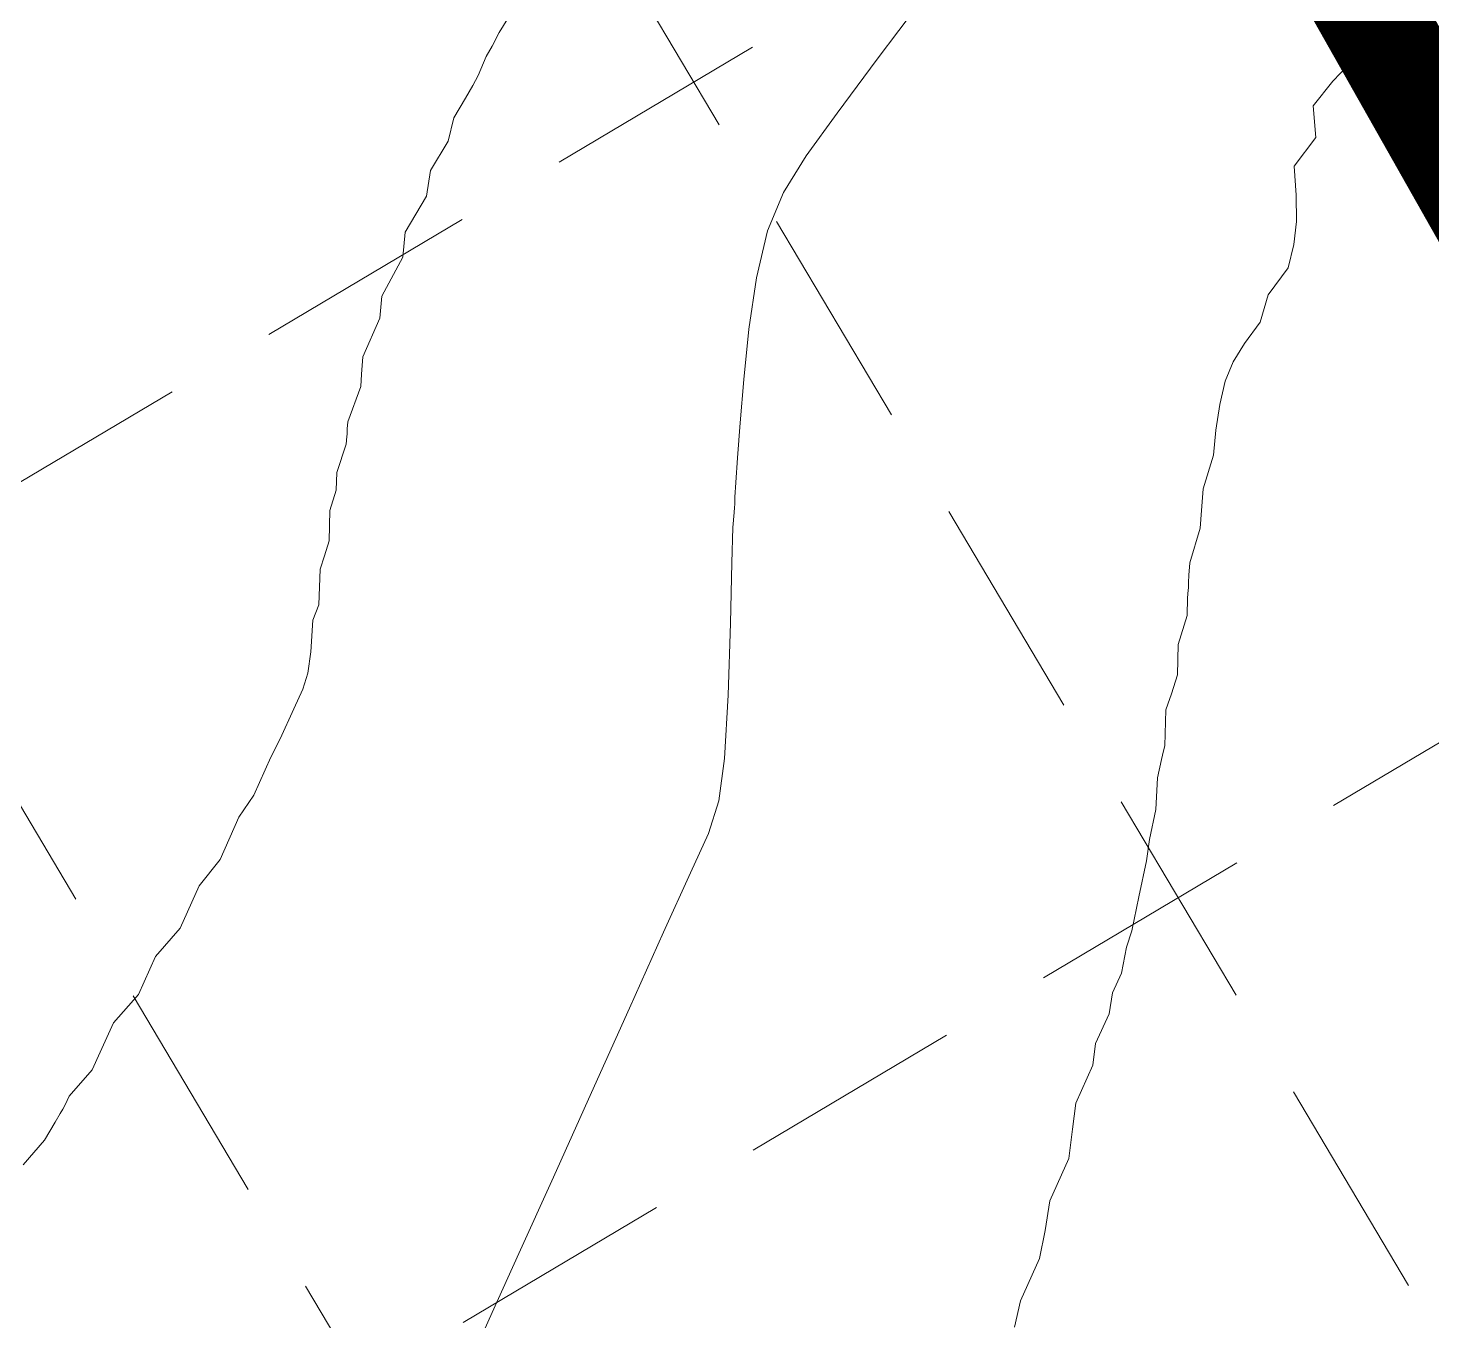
# Model space of a CAD drawing. Header units: inches. Extents: x 2527773 to 2531821, y 6906669 to 6910268.
# Drawn here: x 2529710.5 to 2529789.8, y 6907746.8 to 6907819.8 of the extents above; entities that cross this region are included whole.
import ezdxf

# ---------------------------------------------------------------- set-up
doc = ezdxf.new("R2010")
doc.units = ezdxf.units.IN
doc.header["$MEASUREMENT"] = 0
for name, pattern in [('DASHED', [0.2286, 0.1524, -0.0762]), ('DGN Style 2', [85.538802, 51.323281, -34.215521]), ('HIDDEN', [0.009525, 0.00635, -0.003175])]:
    doc.linetypes.add(name, pattern=pattern)
doc.layers.add('GRID', color=254, linetype='HIDDEN')
doc.layers.add('LIMITS OF DISTURBANCE', color=1, linetype='HIDDEN')
doc.layers.add('SV-topo-25128(old) - SV-TOPO-CONT-MAJR-LINE', color=253, linetype='DGN Style 2', lineweight=0)
doc.layers.add('SV-topo-25128(old) - SV-TOPO-CONT-MINR-LINE', color=253, linetype='DGN Style 2', lineweight=0)

msp = doc.modelspace()

# ---------------------------------------------------------------- linework, layer by layer
at = {"layer": 'GRID', "color": 252, "linetype": 'HIDDEN', "lineweight": 0, "ltscale": 2000}
for p, q in [((2528955.192, 6909151.978), (2529912.302, 6907540.259)), ((2528909.149, 6909124.636), (2529866.259, 6907512.916)), ((2528643.087, 6907160.501), (2531497.772, 6908855.739)), ((2528670.429, 6907114.457), (2531525.115, 6908809.696))]:
    msp.add_line(p, q, dxfattribs=at)
at = {"layer": 'LIMITS OF DISTURBANCE', "linetype": 'DASHED', "lineweight": 0, "ltscale": 200, "const_width": 6}
msp.add_lwpolyline([(2528332.359, 6908651.365), (2528888.033, 6907674.767), (2529627.315, 6908111.378), (2529767.821, 6907853.311), (2529803.131, 6907790.91), (2529843.971, 6907738.741), (2529892.793, 6907769.675), (2529843.963, 6907815.735), (2529662.394, 6908147.63), (2529567.232, 6908242.616), (2530796.163, 6908963.307), (2530836.374, 6908955.219), (2530841.609, 6908987.327), (2530829.913, 6909020.602), (2530361.771, 6909809.421, 0.353669), (2530319.008, 6909816.017), (2528338.87, 6908654.844)], format="xyb", close=True, dxfattribs=at)
at = {"layer": 'SV-topo-25128(old) - SV-TOPO-CONT-MAJR-LINE', "color": 35, "lineweight": 0, "flags": 128}
msp.add_lwpolyline([(2529458.312, 6907702.534), (2529459.168, 6907702.219), (2529462.808, 6907700.939), (2529465.878, 6907699.919), (2529468.358, 6907699.179), (2529470.558, 6907698.549), (2529472.888, 6907697.809), (2529475.628, 6907696.799), (2529478.588, 6907695.619), (2529481.448, 6907694.409), (2529484.018, 6907693.309), (2529486.578, 6907692.409), (2529489.528, 6907691.739), (2529493.088, 6907691.349), (2529496.788, 6907691.199), (2529499.998, 6907691.199), (2529502.308, 6907691.209), (2529504.208, 6907690.739), (2529506.428, 6907689.229), (2529509.468, 6907686.339), (2529512.888, 6907682.689), (2529516.008, 6907679.139), (2529518.378, 6907676.399), (2529520.358, 6907674.699), (2529522.568, 6907674.119), (2529525.398, 6907674.639), (2529528.538, 6907675.859), (2529531.498, 6907677.319), (2529533.908, 6907678.589), (2529535.858, 6907679.649), (2529537.578, 6907680.539), (2529539.278, 6907681.309), (2529541.218, 6907682.019), (2529543.638, 6907682.739), (2529546.738, 6907683.459), (2529550.438, 6907683.909), (2529554.608, 6907683.769), (2529559.028, 6907682.879), (2529563.198, 6907681.659), (2529566.528, 6907680.709), (2529568.608, 6907680.439), (2529569.798, 6907680.529), (2529570.628, 6907680.479), (2529571.588, 6907679.929), (2529572.968, 6907679.019), (2529575.018, 6907678.059), (2529577.828, 6907677.279), (2529580.888, 6907676.739), (2529583.518, 6907676.449), (2529585.238, 6907676.399), (2529586.238, 6907676.449), (2529586.908, 6907676.459), (2529587.578, 6907676.339), (2529588.398, 6907676.199), (2529589.488, 6907676.219), (2529590.948, 6907676.589), (2529592.778, 6907677.519), (2529594.998, 6907679.229), (2529597.598, 6907681.829), (2529600.638, 6907684.899), (2529604.148, 6907687.869), (2529608.078, 6907690.319), (2529611.958, 6907692.199), (2529615.188, 6907693.579), (2529617.418, 6907694.639), (2529619.308, 6907695.909), (2529621.738, 6907698.029), (2529625.278, 6907701.349), (2529629.238, 6907705.139), (2529632.618, 6907708.399), (2529634.688, 6907710.379), (2529635.828, 6907711.429), (2529636.698, 6907712.169), (2529637.868, 6907713.119), (2529639.568, 6907714.499), (2529641.908, 6907716.409), (2529644.898, 6907718.879), (2529648.078, 6907721.509), (2529650.818, 6907723.799), (2529652.778, 6907725.469), (2529654.488, 6907727.009), (2529656.718, 6907729.129), (2529659.978, 6907732.269), (2529663.678, 6907735.859), (2529666.978, 6907739.079), (2529669.238, 6907741.309), (2529670.658, 6907742.829), (2529671.658, 6907744.129), (2529672.568, 6907745.649), (2529673.468, 6907747.549), (2529674.368, 6907749.939), (2529675.308, 6907752.849), (2529676.458, 6907756.089), (2529678.018, 6907759.369), (2529680.118, 6907762.479), (2529682.558, 6907765.409), (2529685.078, 6907768.199), (2529687.498, 6907770.939), (2529689.908, 6907773.709), (2529692.478, 6907776.659), (2529695.288, 6907779.839), (2529698.058, 6907783.039), (2529700.418, 6907786.009), (2529702.078, 6907788.509), (2529703.158, 6907790.579), (2529703.858, 6907792.299), (2529704.378, 6907793.799), (2529704.898, 6907795.479), (2529705.618, 6907797.769), (2529706.678, 6907800.989), (2529708.148, 6907804.959), (2529710.088, 6907809.319), (2529712.438, 6907813.739), (2529714.848, 6907817.799), (2529716.868, 6907821.089), (2529718.198, 6907823.309), (2529719.018, 6907824.749), (2529719.628, 6907825.849), (2529720.298, 6907827.009), (2529721.098, 6907828.559), (2529722.068, 6907830.789), (2529723.198, 6907833.919), (2529724.298, 6907837.839), (2529725.128, 6907842.399), (2529725.598, 6907847.359), (2529726.068, 6907852.299), (2529727.048, 6907856.709), (2529728.938, 6907860.279), (2529730.706, 6907862.218)], dxfattribs=at)
at = {"layer": 'SV-topo-25128(old) - SV-TOPO-CONT-MINR-LINE', "color": 35, "lineweight": 0}
for p, q in [((2529737.148, 6907819.524), (2529737.783, 6907820.554)), ((2529758.478, 6907818.019), (2529760.918, 6907821.259)), ((2529788.443, 6907819.379), (2529788.328, 6907821.229)), ((2529736.748, 6907818.749), (2529737.148, 6907819.524)), ((2529787.368, 6907818.879), (2529788.443, 6907819.379)), ((2529735.958, 6907817.084), (2529736.413, 6907818.169)), ((2529736.413, 6907818.169), (2529736.748, 6907818.749)), ((2529785.063, 6907817.679), (2529785.713, 6907818.184)), ((2529785.713, 6907818.184), (2529786.223, 6907818.449)), ((2529786.223, 6907818.449), (2529786.708, 6907818.624)), ((2529786.708, 6907818.624), (2529787.368, 6907818.879)), ((2529756.228, 6907814.959), (2529758.478, 6907818.019)), ((2529784.203, 6907816.769), (2529785.063, 6907817.679)), ((2529735.653, 6907816.534), (2529735.958, 6907817.084)), ((2529783.083, 6907815.379), (2529784.203, 6907816.769)), ((2529734.578, 6907814.704), (2529735.243, 6907815.814)), ((2529735.243, 6907815.814), (2529735.653, 6907816.534)), ((2529783.233, 6907813.599), (2529783.083, 6907815.379)), ((2529734.268, 6907813.379), (2529734.578, 6907814.704)), ((2529754.468, 6907812.549), (2529756.228, 6907814.959)), ((2529782.013, 6907811.979), (2529783.233, 6907813.599)), ((2529733.258, 6907811.734), (2529734.268, 6907813.379)), ((2529753.198, 6907810.489), (2529754.468, 6907812.549)), ((2529782.133, 6907810.329), (2529782.013, 6907811.979)), ((2529733.043, 6907810.284), (2529733.258, 6907811.734)), ((2529731.838, 6907808.254), (2529733.043, 6907810.284)), ((2529752.288, 6907808.319), (2529753.198, 6907810.489)), ((2529782.143, 6907808.859), (2529782.133, 6907810.329)), ((2529781.988, 6907807.549), (2529782.143, 6907808.859)), ((2529731.693, 6907806.839), (2529731.838, 6907808.254)), ((2529751.668, 6907805.669), (2529752.288, 6907808.319)), ((2529781.673, 6907806.234), (2529781.988, 6907807.549)), ((2529730.518, 6907804.629), (2529731.693, 6907806.839)), ((2529751.238, 6907802.769), (2529751.668, 6907805.669)), ((2529780.548, 6907804.704), (2529781.673, 6907806.234)), ((2529780.093, 6907803.164), (2529780.548, 6907804.704)), ((2529730.413, 6907803.399), (2529730.518, 6907804.629)), ((2529729.443, 6907801.219), (2529730.413, 6907803.399)), ((2529779.213, 6907801.959), (2529780.093, 6907803.164)), ((2529750.948, 6907799.939), (2529751.238, 6907802.769)), ((2529778.578, 6907800.929), (2529779.213, 6907801.959)), ((2529729.368, 6907800.234), (2529729.443, 6907801.219)), ((2529778.123, 6907799.844), (2529778.578, 6907800.929)), ((2529729.323, 6907799.534), (2529729.368, 6907800.234)), ((2529750.738, 6907797.479), (2529750.948, 6907799.939)), ((2529728.588, 6907797.549), (2529729.323, 6907799.534)), ((2529777.813, 6907798.519), (2529778.123, 6907799.844)), ((2529777.598, 6907797.069), (2529777.813, 6907798.519)), ((2529728.563, 6907797.139), (2529728.588, 6907797.549)), ((2529728.538, 6907796.709), (2529728.553, 6907796.844)), ((2529728.553, 6907796.844), (2529728.558, 6907796.939)), ((2529728.558, 6907796.939), (2529728.563, 6907797.139)), ((2529750.588, 6907795.509), (2529750.738, 6907797.479)), ((2529777.453, 6907795.654), (2529777.598, 6907797.069)), ((2529727.978, 6907794.674), (2529728.508, 6907796.284)), ((2529728.508, 6907796.284), (2529728.538, 6907796.709)), ((2529750.498, 6907794.109), (2529750.588, 6907795.509)), ((2529776.888, 6907793.759), (2529777.453, 6907795.654)), ((2529727.948, 6907793.679), (2529727.978, 6907794.674)), ((2529727.588, 6907792.534), (2529727.948, 6907793.679)), ((2529750.448, 6907793.289), (2529750.498, 6907794.109)), ((2529776.783, 6907792.529), (2529776.888, 6907793.759)), ((2529750.428, 6907792.699), (2529750.438, 6907792.889)), ((2529750.438, 6907792.889), (2529750.448, 6907793.289)), ((2529727.548, 6907790.824), (2529727.588, 6907792.534)), ((2529750.338, 6907791.579), (2529750.398, 6907792.429)), ((2529750.398, 6907792.429), (2529750.428, 6907792.699)), ((2529776.708, 6907791.544), (2529776.783, 6907792.529)), ((2529750.278, 6907789.589), (2529750.338, 6907791.579)), ((2529776.123, 6907789.579), (2529776.708, 6907791.544)), ((2529727.288, 6907789.984), (2529727.548, 6907790.824)), ((2529727.028, 6907789.234), (2529727.288, 6907789.984)), ((2529726.963, 6907787.209), (2529727.028, 6907789.234)), ((2529750.198, 6907786.169), (2529750.278, 6907789.589)), ((2529776.053, 6907788.469), (2529776.078, 6907788.879)), ((2529776.078, 6907788.879), (2529776.123, 6907789.579)), ((2529775.998, 6907787.614), (2529776.028, 6907788.039)), ((2529776.028, 6907788.039), (2529776.043, 6907788.174)), ((2529776.043, 6907788.174), (2529776.048, 6907788.269)), ((2529776.048, 6907788.269), (2529776.053, 6907788.469)), ((2529775.968, 6907786.619), (2529775.998, 6907787.614)), ((2529726.613, 6907786.349), (2529726.963, 6907787.209)), ((2529775.468, 6907784.964), (2529775.968, 6907786.619)), ((2529726.513, 6907784.554), (2529726.613, 6907786.349)), ((2529750.068, 6907782.119), (2529750.198, 6907786.169)), ((2529775.428, 6907783.254), (2529775.468, 6907784.964)), ((2529726.348, 6907783.359), (2529726.513, 6907784.554)), ((2529726.053, 6907782.444), (2529726.348, 6907783.359)), ((2529775.088, 6907782.189), (2529775.428, 6907783.254)), ((2529725.548, 6907781.334), (2529726.053, 6907782.444)), ((2529749.868, 6907778.529), (2529750.068, 6907782.119)), ((2529774.888, 6907781.599), (2529775.088, 6907782.189)), ((2529724.783, 6907779.654), (2529725.548, 6907781.334)), ((2529774.708, 6907779.254), (2529774.773, 6907781.279)), ((2529774.773, 6907781.279), (2529774.888, 6907781.599)), ((2529724.243, 6907778.619), (2529724.783, 6907779.654)), ((2529723.283, 6907776.474), (2529724.243, 6907778.619)), ((2529749.538, 6907776.139), (2529749.868, 6907778.529)), ((2529774.528, 6907778.479), (2529774.633, 6907778.979)), ((2529774.633, 6907778.979), (2529774.708, 6907779.254)), ((2529774.308, 6907777.454), (2529774.528, 6907778.479)), ((2529774.208, 6907775.659), (2529774.308, 6907777.454)), ((2529722.453, 6907775.224), (2529723.283, 6907776.474)), ((2529748.948, 6907774.309), (2529749.538, 6907776.139)), ((2529773.843, 6907773.959), (2529774.208, 6907775.659)), ((2529721.388, 6907772.844), (2529722.453, 6907775.224)), ((2529747.938, 6907772.089), (2529748.948, 6907774.309)), ((2529773.678, 6907772.764), (2529773.843, 6907773.959)), ((2529720.208, 6907771.359), (2529721.388, 6907772.844)), ((2529773.243, 6907770.724), (2529773.678, 6907772.764)), ((2529746.408, 6907768.729), (2529747.938, 6907772.089)), ((2529719.133, 6907768.969), (2529720.208, 6907771.359)), ((2529772.843, 6907768.804), (2529773.243, 6907770.724)), ((2529717.748, 6907767.369), (2529719.133, 6907768.969)), ((2529744.488, 6907764.439), (2529746.408, 6907768.729)), ((2529772.548, 6907767.889), (2529772.843, 6907768.804)), ((2529772.268, 6907766.424), (2529772.548, 6907767.889)), ((2529716.773, 6907765.214), (2529717.748, 6907767.369)), ((2529771.763, 6907765.314), (2529772.268, 6907766.424)), ((2529715.368, 6907763.624), (2529716.773, 6907765.214)), ((2529771.573, 6907764.124), (2529771.763, 6907765.314)), ((2529742.358, 6907759.679), (2529744.488, 6907764.439)), ((2529714.613, 6907761.964), (2529715.368, 6907763.624)), ((2529770.808, 6907762.444), (2529771.573, 6907764.124)), ((2529714.158, 6907760.959), (2529714.613, 6907761.964)), ((2529770.648, 6907761.229), (2529770.808, 6907762.444)), ((2529769.688, 6907759.084), (2529770.648, 6907761.229)), ((2529712.873, 6907759.484), (2529714.158, 6907760.959)), ((2529740.208, 6907754.899), (2529742.358, 6907759.679)), ((2529712.368, 6907758.494), (2529712.513, 6907758.734)), ((2529712.513, 6907758.734), (2529712.643, 6907758.984)), ((2529712.643, 6907758.984), (2529712.873, 6907759.484)), ((2529769.508, 6907757.609), (2529769.688, 6907759.084)), ((2529711.468, 6907756.984), (2529712.068, 6907758.004)), ((2529712.068, 6907758.004), (2529712.368, 6907758.494)), ((2529769.288, 6907755.954), (2529769.508, 6907757.609)), ((2529710.263, 6907755.599), (2529711.468, 6907756.984)), ((2529768.223, 6907753.574), (2529769.288, 6907755.954)), ((2529738.258, 6907750.589), (2529740.208, 6907754.899)), ((2529767.953, 6907751.889), (2529768.223, 6907753.574)), ((2529767.638, 6907750.309), (2529767.953, 6907751.889)), ((2529736.748, 6907747.269), (2529738.258, 6907750.589)), ((2529766.563, 6907747.919), (2529767.638, 6907750.309)), ((2529766.238, 6907746.439), (2529766.563, 6907747.919)), ((2529735.838, 6907745.259), (2529736.748, 6907747.269))]:
    msp.add_line(p, q, dxfattribs=at)

doc.saveas('drawing.dxf')
